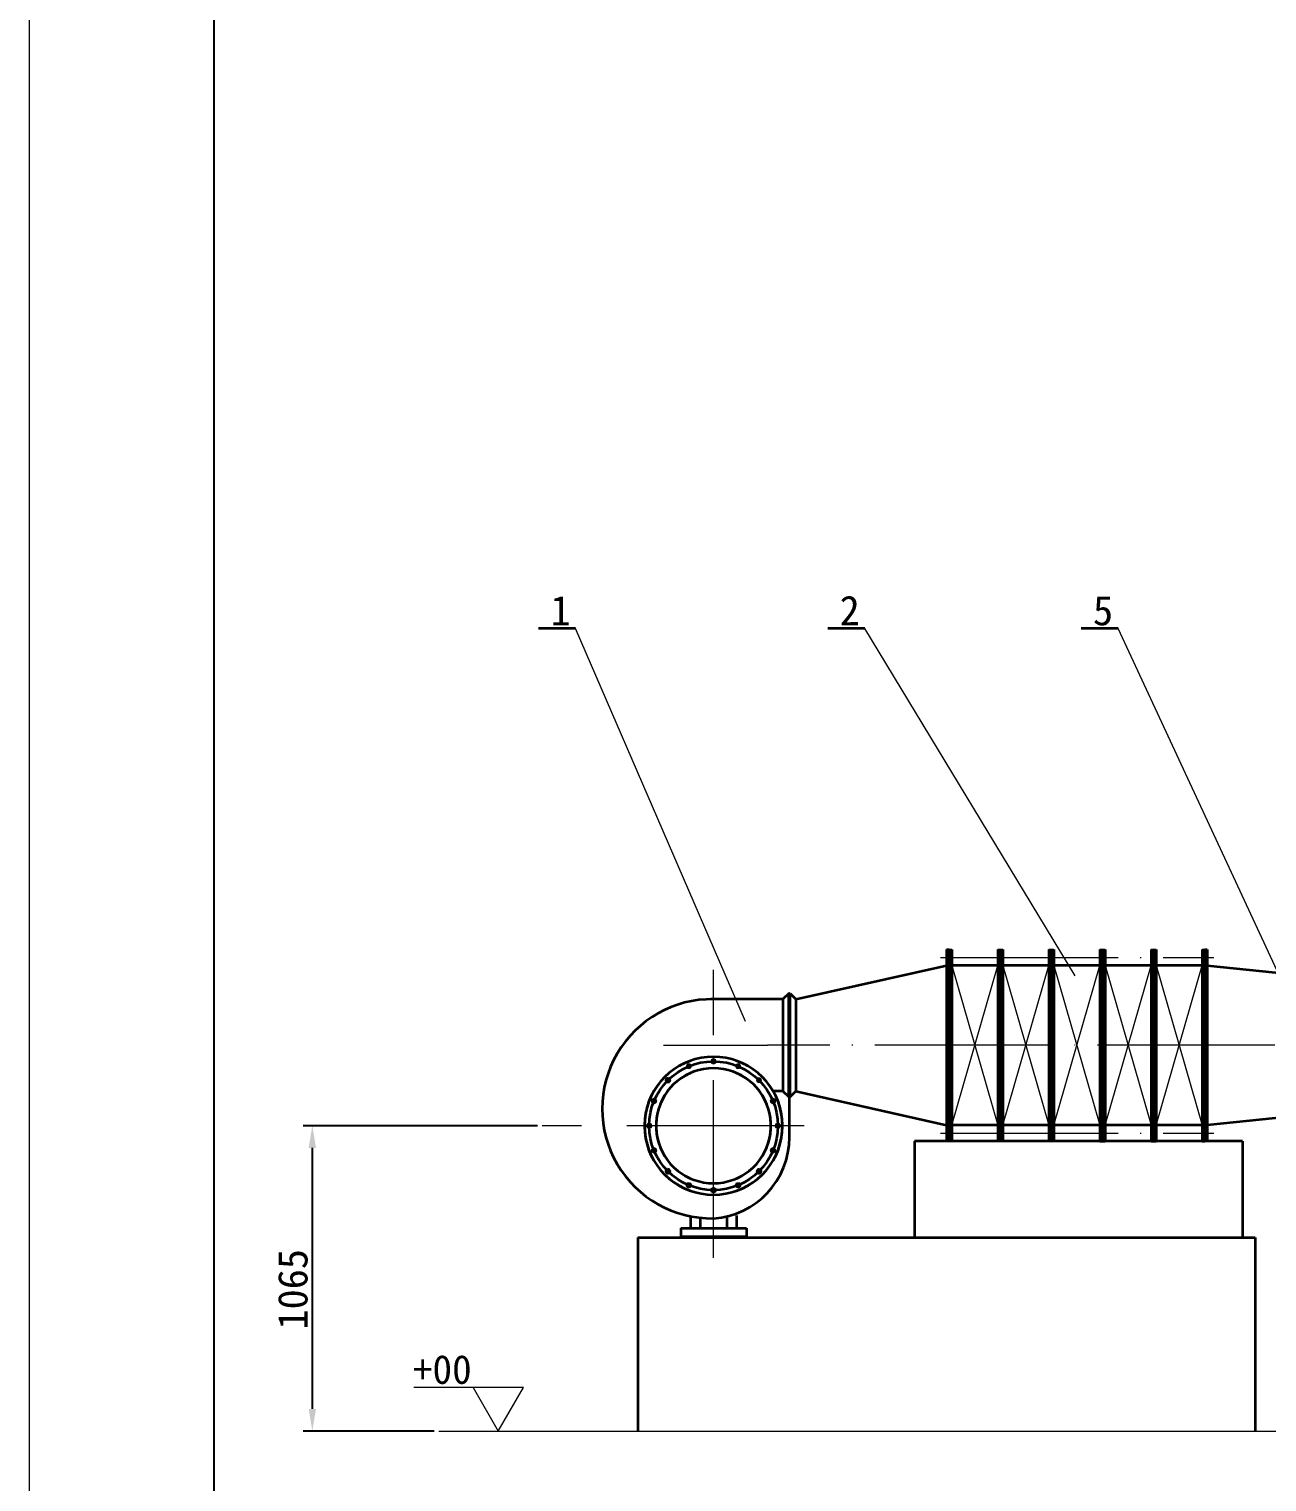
# Model space of a CAD drawing. Header units: millimetres. Extents: x 49699 to 106992, y 64186 to 130203.
# Drawn here: x 49699.3 to 49866.7, y 64486.3 to 64682.8 of the extents above; entities that cross this region are included whole.
import ezdxf

# ---------------------------------------------------------------- set-up
doc = ezdxf.new("R2010")
doc.units = ezdxf.units.MM
doc.linetypes.add('ACAD_ISO04W100', pattern=[30, 24, -3, 0, -3])
doc.layers.add('LAYER3', color=7, linetype='Continuous')
for name, color, linetype, lineweight in [('中心线', 22, 'ACAD_ISO04W100', 9), ('尺寸线', 150, 'Continuous', 9), ('粗实线', 7, 'Continuous', 35)]:
    doc.layers.add(name, color=color, linetype=linetype, lineweight=lineweight)
doc.styles.get("Standard").update_dxf_attribs({"font": 'SIMFANG.TTF', "height": 4})
doc.dimstyles.new('ISO-25', dxfattribs={"dimscale": 0, "dimtxt": 3, "dimasz": 3, "dimexe": 1.25, "dimexo": 0.625, "dimtad": 1, "dimdsep": 46, "dimtxsty": 'Standard', "dimcen": -2.5, "dimadec": 0, "dimazin": 0, "dimtfac": 1, "dimtmove": 0, "dimatfit": 0, "dimfxl": 0, "dimarcsym": 0})

# ---------------------------------------------------------------- blocks, each defined once
blk = doc.blocks.new('*D657')
at = {"layer": 'DEFPOINTS', "color": 0}
for p in [(49737.57, 64534.49), (49768.65, 64534.49), (49754.67, 64493.21)]:
    blk.add_point(p, dxfattribs=at)
at = {"layer": '尺寸线', "color": 0, "lineweight": -2}
for p, q in [((49768.03, 64534.49), (49736.32, 64534.49)), ((49737.57, 64496.21), (49737.57, 64531.49)), ((49754.05, 64493.21), (49736.32, 64493.21))]:
    blk.add_line(p, q, dxfattribs=at)
at = {"layer": '尺寸线', "color": 0}
for points in [[(49737.07, 64531.49), (49738.07, 64531.49), (49737.57, 64534.49)], [(49737.07, 64496.21), (49738.07, 64496.21), (49737.57, 64493.21)]]:
    blk.add_solid(points, dxfattribs=at)
at = {"layer": '尺寸线', "color": 0, "insert": (49734.95, 64512.38), "char_height": 4, "attachment_point": 5, "rotation": 90}
blk.add_mtext('1065', dxfattribs=at)

msp = doc.modelspace()

# ---------------------------------------------------------------- linework, layer by layer
for p, q in [((49823.68, 64558.341), (49823.334, 64558.341)), ((49823.68, 64558.341), (49824.026, 64558.341)), ((49830.246, 64558.341), (49830.938, 64558.341)), ((49837.158, 64558.341), (49837.85, 64558.341)), ((49844.07, 64558.341), (49844.762, 64558.341)), ((49850.982, 64558.341), (49851.674, 64558.341)), ((49857.894, 64558.341), (49858.24, 64558.341)), ((49858.586, 64558.341), (49858.24, 64558.341)), ((49788.373, 64542.806), (49788.198, 64542.578)), ((49788.198, 64542.578), (49788.308, 64542.313)), ((49788.308, 64542.313), (49788.593, 64542.275)), ((49788.658, 64542.769), (49788.373, 64542.806)), ((49788.593, 64542.275), (49788.768, 64542.503)), ((49788.768, 64542.503), (49788.658, 64542.769)), ((49791.816, 64543.491), (49791.567, 64543.347)), ((49791.567, 64543.347), (49791.567, 64543.06)), ((49791.567, 64543.06), (49791.816, 64542.916)), ((49792.065, 64543.347), (49791.816, 64543.491)), ((49791.816, 64542.916), (49792.065, 64543.06)), ((49792.065, 64543.06), (49792.065, 64543.347)), ((49794.974, 64542.769), (49794.864, 64542.503)), ((49794.864, 64542.503), (49795.039, 64542.275)), ((49795.258, 64542.806), (49794.974, 64542.769)), ((49795.039, 64542.275), (49795.323, 64542.313)), ((49795.433, 64542.578), (49795.258, 64542.806)), ((49795.323, 64542.313), (49795.433, 64542.578)), ((49797.9, 64540.93), (49797.696, 64540.727)), ((49797.696, 64540.727), (49797.771, 64540.45)), ((49797.771, 64540.45), (49798.048, 64540.375)), ((49798.177, 64540.856), (49797.9, 64540.93)), ((49798.048, 64540.375), (49798.251, 64540.578)), ((49798.251, 64540.578), (49798.177, 64540.856)), ((49823.68, 64532.421), (49823.334, 64532.421)), ((49823.68, 64532.421), (49824.026, 64532.421)), ((49830.246, 64532.421), (49830.938, 64532.421)), ((49837.158, 64532.421), (49837.85, 64532.421))]:
    msp.add_line(p, q)
for centre in [(49788.483, 64542.541), (49791.816, 64543.204), (49795.149, 64542.541), (49797.974, 64540.653)]:
    msp.add_circle(centre, 0.249)
at = {"layer": 'LAYER3'}
msp.add_line((49724.239, 64866.924), (49724.239, 64196.677), dxfattribs=at)
msp.add_line((49724.239, 64866.924), (49724.239, 64196.677), dxfattribs=at)
at = {"layer": '中心线'}
for p, q in [((49822.525, 64557.262), (49859.476, 64557.262)), ((49791.816, 64516.643), (49791.816, 64555.561)), ((49785.033, 64545.381), (49799.109, 64545.381)), ((49897.841, 64545.381), (49799.109, 64545.381)), ((49804.079, 64534.494), (49768.652, 64534.494)), ((49822.525, 64533.499), (49859.476, 64533.499))]:
    msp.add_line(p, q, dxfattribs=at)
at = {"layer": '尺寸线'}
for p, q in [((49699.265, 64874.658), (49699.265, 64186.412)), ((49796.165, 64548.582), (49773.14, 64601.748)), ((49840.73, 64554.78), (49812.28, 64601.748)), ((49871.015, 64548.962), (49846.549, 64601.748)), ((49824.026, 64556.181), (49830.246, 64534.581)), ((49824.026, 64534.581), (49830.246, 64556.181)), ((49830.938, 64556.181), (49837.158, 64534.581)), ((49830.938, 64534.581), (49837.158, 64556.181)), ((49837.85, 64534.581), (49844.07, 64556.181)), ((49837.85, 64556.181), (49844.07, 64534.581)), ((49844.762, 64534.581), (49850.982, 64556.181)), ((49844.762, 64556.181), (49850.982, 64534.581)), ((49851.674, 64556.181), (49857.894, 64534.581)), ((49851.674, 64534.581), (49857.894, 64556.181)), ((49759.313, 64499.099), (49751.309, 64499.099)), ((49766.114, 64499.099), (49759.313, 64499.099)), ((49759.313, 64499.099), (49762.713, 64493.209)), ((49762.713, 64493.209), (49766.114, 64499.099)), ((49754.673, 64493.209), (50447.886, 64493.209))]:
    msp.add_line(p, q, dxfattribs=at)
at = {"layer": '粗实线'}
for p, q in [((49773.14, 64601.748), (49768.14, 64601.748)), ((49812.28, 64601.748), (49807.28, 64601.748)), ((49846.549, 64601.748), (49841.549, 64601.748)), ((49823.334, 64558.341), (49823.334, 64532.421)), ((49823.68, 64558.341), (49823.68, 64532.421)), ((49824.026, 64558.341), (49824.026, 64532.421)), ((49830.246, 64558.341), (49830.246, 64532.421)), ((49830.592, 64558.341), (49830.592, 64532.421)), ((49830.592, 64558.341), (49830.592, 64532.421)), ((49830.938, 64558.341), (49830.938, 64532.421)), ((49837.158, 64558.341), (49837.158, 64532.421)), ((49837.504, 64558.341), (49837.504, 64532.421)), ((49837.85, 64558.341), (49837.85, 64532.421)), ((49844.07, 64558.341), (49844.07, 64532.421)), ((49844.416, 64558.341), (49844.416, 64532.421)), ((49844.762, 64558.341), (49844.762, 64532.421)), ((49850.982, 64558.341), (49850.982, 64532.421)), ((49851.328, 64558.341), (49851.328, 64532.421)), ((49851.674, 64558.341), (49851.674, 64532.421)), ((49857.894, 64558.341), (49857.894, 64532.421)), ((49858.24, 64558.341), (49858.24, 64532.421)), ((49858.586, 64558.341), (49858.586, 64532.421)), ((49802.951, 64551.602), (49823.334, 64556.181)), ((49830.246, 64556.181), (49824.026, 64556.181)), ((49837.158, 64556.181), (49830.938, 64556.181)), ((49844.07, 64556.181), (49837.85, 64556.181)), ((49850.982, 64556.181), (49844.762, 64556.181)), ((49857.894, 64556.181), (49851.674, 64556.181)), ((49858.586, 64556.146), (49879.408, 64554.021)), ((49801.987, 64552.379), (49801.209, 64551.602)), ((49802.08, 64552.379), (49801.987, 64552.379)), ((49801.987, 64538.382), (49801.987, 64552.379)), ((49802.08, 64552.379), (49802.173, 64552.379)), ((49802.08, 64532.939), (49802.08, 64552.379)), ((49802.173, 64552.379), (49802.951, 64551.602)), ((49802.173, 64538.382), (49802.173, 64552.379)), ((49801.209, 64551.602), (49791.45, 64551.602)), ((49801.209, 64551.602), (49801.209, 64539.16)), ((49802.951, 64551.602), (49802.951, 64539.16)), ((49785.454, 64540.856), (49785.38, 64540.578)), ((49785.38, 64540.578), (49785.583, 64540.375)), ((49785.732, 64540.93), (49785.454, 64540.856)), ((49785.583, 64540.375), (49785.861, 64540.45)), ((49785.935, 64540.727), (49785.732, 64540.93)), ((49785.861, 64540.45), (49785.935, 64540.727)), ((49801.209, 64539.16), (49799.897, 64539.16)), ((49801.987, 64538.382), (49801.209, 64539.16)), ((49802.08, 64538.382), (49801.987, 64538.382)), ((49802.08, 64538.382), (49802.173, 64538.382)), ((49802.173, 64538.382), (49802.951, 64539.16)), ((49802.951, 64539.16), (49823.334, 64534.581)), ((49783.732, 64538.112), (49783.504, 64537.937)), ((49783.504, 64537.937), (49783.542, 64537.652)), ((49783.542, 64537.652), (49783.807, 64537.542)), ((49783.997, 64538.002), (49783.732, 64538.112)), ((49783.807, 64537.542), (49784.035, 64537.717)), ((49784.035, 64537.717), (49783.997, 64538.002)), ((49799.634, 64538.002), (49799.596, 64537.717)), ((49799.596, 64537.717), (49799.824, 64537.542)), ((49799.899, 64538.112), (49799.634, 64538.002)), ((49799.824, 64537.542), (49800.09, 64537.652)), ((49800.127, 64537.937), (49799.899, 64538.112)), ((49800.09, 64537.652), (49800.127, 64537.937)), ((49858.586, 64534.616), (49879.408, 64536.741)), ((49782.963, 64534.743), (49782.819, 64534.494)), ((49782.819, 64534.494), (49782.963, 64534.246)), ((49783.25, 64534.743), (49782.963, 64534.743)), ((49783.394, 64534.494), (49783.25, 64534.743)), ((49783.25, 64534.246), (49783.394, 64534.494)), ((49800.381, 64534.743), (49800.237, 64534.494)), ((49800.237, 64534.494), (49800.381, 64534.246)), ((49800.668, 64534.743), (49800.381, 64534.743)), ((49800.812, 64534.494), (49800.668, 64534.743)), ((49800.668, 64534.246), (49800.812, 64534.494)), ((49830.246, 64534.581), (49824.026, 64534.581)), ((49837.158, 64534.581), (49830.938, 64534.581)), ((49844.07, 64534.581), (49837.85, 64534.581)), ((49850.982, 64534.581), (49844.762, 64534.581)), ((49857.894, 64534.581), (49851.674, 64534.581)), ((49782.963, 64534.246), (49783.25, 64534.246)), ((49800.381, 64534.246), (49800.668, 64534.246)), ((49818.999, 64532.421), (49818.999, 64519.366)), ((49863.331, 64532.421), (49818.999, 64532.421)), ((49844.07, 64532.421), (49844.762, 64532.421)), ((49850.982, 64532.421), (49851.674, 64532.421)), ((49857.894, 64532.421), (49858.24, 64532.421)), ((49858.586, 64532.421), (49858.24, 64532.421)), ((49863.331, 64532.421), (49863.331, 64519.366)), ((49783.542, 64531.336), (49783.504, 64531.052)), ((49783.504, 64531.052), (49783.732, 64530.877)), ((49783.807, 64531.446), (49783.542, 64531.336)), ((49783.732, 64530.877), (49783.997, 64530.987)), ((49784.035, 64531.272), (49783.807, 64531.446)), ((49783.997, 64530.987), (49784.035, 64531.272)), ((49799.824, 64531.446), (49799.596, 64531.272)), ((49799.596, 64531.272), (49799.634, 64530.987)), ((49799.634, 64530.987), (49799.899, 64530.877)), ((49800.09, 64531.336), (49799.824, 64531.446)), ((49799.899, 64530.877), (49800.127, 64531.052)), ((49800.127, 64531.052), (49800.09, 64531.336)), ((49785.583, 64528.614), (49785.38, 64528.41)), ((49785.861, 64528.539), (49785.583, 64528.614)), ((49785.935, 64528.262), (49785.861, 64528.539)), ((49797.771, 64528.539), (49797.696, 64528.262)), ((49798.048, 64528.614), (49797.771, 64528.539)), ((49798.251, 64528.41), (49798.048, 64528.614)), ((49785.38, 64528.41), (49785.454, 64528.133)), ((49785.454, 64528.133), (49785.732, 64528.059)), ((49785.732, 64528.059), (49785.935, 64528.262)), ((49788.198, 64526.411), (49788.308, 64526.676)), ((49788.308, 64526.676), (49788.593, 64526.714)), ((49788.593, 64526.714), (49788.768, 64526.486)), ((49794.864, 64526.486), (49795.039, 64526.714)), ((49795.039, 64526.714), (49795.323, 64526.676)), ((49795.323, 64526.676), (49795.433, 64526.411)), ((49797.696, 64528.262), (49797.9, 64528.059)), ((49797.9, 64528.059), (49798.177, 64528.133)), ((49798.177, 64528.133), (49798.251, 64528.41)), ((49788.373, 64526.183), (49788.198, 64526.411)), ((49788.658, 64526.22), (49788.373, 64526.183)), ((49788.768, 64526.486), (49788.658, 64526.22)), ((49791.567, 64525.929), (49791.816, 64526.073)), ((49791.567, 64525.642), (49791.567, 64525.929)), ((49791.816, 64525.498), (49791.567, 64525.642)), ((49791.816, 64526.073), (49792.065, 64525.929)), ((49792.065, 64525.642), (49791.816, 64525.498)), ((49792.065, 64525.929), (49792.065, 64525.642)), ((49794.974, 64526.22), (49794.864, 64526.486)), ((49795.258, 64526.183), (49794.974, 64526.22)), ((49795.433, 64526.411), (49795.258, 64526.183)), ((49787.409, 64520.662), (49787.409, 64519.366)), ((49787.409, 64520.662), (49796.287, 64520.662)), ((49788.705, 64522.249), (49788.705, 64520.662)), ((49790.001, 64522.052), (49790.001, 64520.662)), ((49793.63, 64522.11), (49793.63, 64520.662)), ((49794.926, 64522.35), (49794.926, 64520.662)), ((49796.287, 64520.662), (49796.287, 64519.366)), ((49781.583, 64519.366), (49781.583, 64493.209)), ((49781.583, 64519.366), (49865.078, 64519.366)), ((49787.409, 64519.495), (49796.287, 64519.495)), ((49787.409, 64519.366), (49796.287, 64519.366)), ((49865.078, 64519.366), (49865.078, 64493.209))]:
    msp.add_line(p, q, dxfattribs=at)
for centre, radius in [((49791.816, 64534.494), 8.709), ((49785.657, 64540.653), 0.249), ((49783.77, 64537.827), 0.249), ((49799.862, 64537.827), 0.249), ((49783.107, 64534.494), 0.249), ((49800.525, 64534.494), 0.249), ((49783.77, 64531.162), 0.249), ((49799.862, 64531.162), 0.249), ((49785.657, 64528.336), 0.249), ((49797.974, 64528.336), 0.249), ((49788.483, 64526.448), 0.249), ((49795.149, 64526.448), 0.249), ((49791.816, 64525.785), 0.249)]:
    msp.add_circle(centre, radius, dxfattribs=at)
for centre, radius, start, end in [((49791.582, 64536.785), 14.818, 89.09664, 270.90336), ((49791.816, 64534.494), 9.331, 289.47122, 250.52878), ((49791.816, 64534.494), 9.331, 109.47122, 70.52878), ((49791.816, 64534.494), 7.776, 293.57818, 246.42182), ((49791.816, 64534.494), 7.776, 113.57818, 66.42182), ((49791.069, 64532.939), 11.011, 273.88609, 0.0012)]:
    msp.add_arc(centre, radius, start, end, dxfattribs=at)

# ---------------------------------------------------------------- texts
at = {"layer": '尺寸线'}
msp.add_text('+00', height=3.9, dxfattribs=at).set_placement((49751.162, 64499.589))
at = {"layer": '粗实线', "char_height": 4, "width": 8.65943, "attachment_point": 1}
for s, insert in [('1', (49769.785, 64606.174)), ('2', (49808.876, 64606.174)), ('5', (49843.13, 64606.174))]:
    msp.add_mtext(s, dxfattribs=dict(at, insert=insert))

# ---------------------------------------------------------------- dimensions: what is measured, and where the dimension line sits
at = {"layer": '尺寸线'}
dim = msp.add_linear_dim(base=(49737.573, 64534.494), p1=(49754.673, 64493.209), p2=(49768.652, 64534.494), angle=90, text='1065', dimstyle='ISO-25', override={"dimscale": 1}, dxfattribs=at)
dim.commit()
dim.dimension.update_dxf_attribs({"geometry": '*D657', "text_midpoint": (49737.573, 64512.384), "dimtype": 160})

doc.saveas('drawing.dxf')
